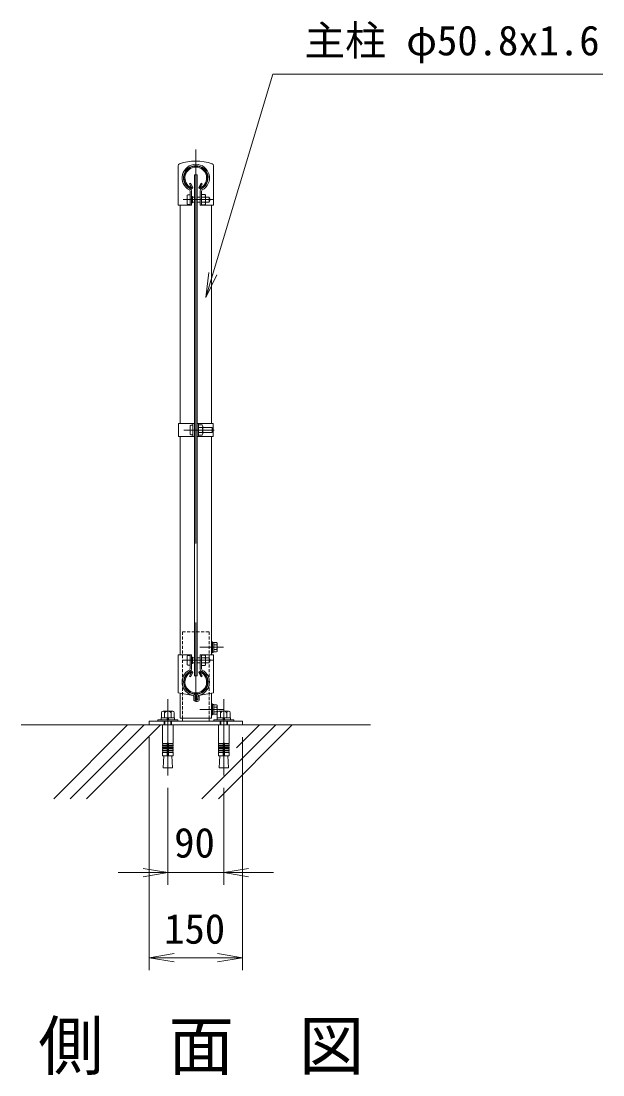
# Model space of a CAD drawing. Units: millimetres, scale not verified. Extents: x -4200 to 4200, y -2970 to 2970.
# Drawn here: x -325 to 612, y 96 to 1794 of the extents above; entities that cross this region are included whole.
import ezdxf
from ezdxf.enums import TextEntityAlignment as Align

# ---------------------------------------------------------------- set-up
doc = ezdxf.new("R2010")
doc.units = ezdxf.units.MM
doc.header["$LTSCALE"] = 20
doc.linetypes.add('USER1', pattern=[50.8, 31.75, -6.35, 6.35, -6.35])
doc.linetypes.add('USER2', pattern=[0.375, 0.25, -0.125])
for name, color, linetype, lineweight in [('0-0_D-BMK', 2, 'USER1', 13), ('0-1_D-STR1', 1, 'Continuous', 18), ('0-2_D-STR-DIM', 7, 'Continuous', 9), ('0-3_0', 3, 'Continuous', 18), ('0-5_D-STR3', 3, 'Continuous', 13), ('0-7_D-STR-TXT', 7, 'Continuous', 9), ('0-C_D-STR4', 7, 'Continuous', 9), ('0-D_D-DCR-HCH', 7, 'Continuous', 9)]:
    doc.layers.add(name, color=color, linetype=linetype, lineweight=lineweight)
doc.layers.add('0-4_D-TTL-TXT', color=7, linetype='Continuous')
doc.styles.add('ＭＳ ゴシック', font='')
doc.styles.get('ＭＳ ゴシック').set_extended_font_data('MS Gothic')

# ---------------------------------------------------------------- blocks, each defined once
blk = doc.blocks.new('_Open')
at = {"layer": '0-3_0', "color": 7, "lineweight": 9}
blk.add_line((-20, 3.33), (0, 0), dxfattribs=at)
blk.add_lwpolyline([(-20, -3.33), (0, 0), (-20, 0)], dxfattribs=at)

msp = doc.modelspace()

# ---------------------------------------------------------------- linework, layer by layer
at = {"layer": '0-0_D-BMK'}
for p, q in [((-43.35, 1587.29), (-43.35, 578.82)), ((-63.68, 1506.24), (-14.8, 1506.24)), ((-62.63, 1135.23), (-13.75, 1135.23)), ((1.02, 785.23), (-36.92, 785.23)), ((-63.68, 764.23), (-14.8, 764.23)), ((-88.35, 701.83), (-88.35, 578.82)), ((1.65, 701.83), (1.65, 578.82)), ((1.02, 685.19), (-36.92, 685.19))]:
    msp.add_line(p, q, dxfattribs=at)
at = {"layer": '0-1_D-STR1'}
for p, q in [((-53.53, 1531.97), (-52.14, 1532.78)), ((-50.02, 1525.9), (-53.53, 1531.97)), ((-48.64, 1526.7), (-52.14, 1532.78)), ((-38.07, 1526.7), (-34.56, 1532.78)), ((-36.68, 1525.9), (-33.17, 1531.97)), ((-33.17, 1531.97), (-34.56, 1532.78)), ((-68.75, 1497.23), (-68.75, 1145.73)), ((-17.95, 1497.23), (-17.95, 1145.73)), ((-68.75, 1124.73), (-68.75, 773.23)), ((-17.95, 1124.73), (-17.95, 773.23)), ((-50.02, 744.56), (-53.53, 738.48)), ((-53.53, 738.48), (-52.14, 737.68)), ((-48.64, 743.76), (-52.14, 737.68)), ((-38.07, 743.76), (-34.56, 737.68)), ((-36.68, 744.56), (-33.17, 738.48)), ((-33.17, 738.48), (-34.56, 737.68)), ((-68.75, 711.56), (-68.75, 671.23)), ((-17.95, 711.56), (-17.95, 671.23)), ((-68.75, 671.23), (-17.95, 671.23))]:
    msp.add_line(p, q, dxfattribs=at)
for centre, radius, start, end in [((-43.35, 1541.23), 19.05, 294.32478, 245.67522), ((-43.35, 1541.23), 17.45, 294.32478, 245.67522), ((-50.37, 1525.69), 2, 245.67522, 30), ((-50.37, 1525.69), 0.401, 245.67522, 30), ((-36.33, 1525.69), 2, 150, 294.32478), ((-36.33, 1525.69), 0.401, 150, 294.32478), ((-43.35, 729.23), 19.05, 114.32478, 65.67522), ((-43.35, 729.23), 17.45, 114.32478, 65.67522), ((-50.37, 744.76), 2, 330, 114.32478), ((-50.37, 744.76), 0.401, 330, 114.32478), ((-36.33, 744.76), 2, 65.67522, 210), ((-36.33, 744.76), 0.401, 65.67522, 210)]:
    msp.add_arc(centre, radius, start, end, dxfattribs=at)
at = {"layer": '0-2_D-STR-DIM'}
for p, q in [((-118.35, 640.23), (-118.35, 265.22)), ((31.65, 640.23), (31.65, 265.22)), ((-88.35, 558.82), (-88.35, 402.4)), ((1.65, 558.82), (1.65, 402.4)), ((-128.35, 422.4), (-168.35, 422.4)), ((-88.35, 422.4), (1.65, 422.4)), ((41.65, 422.4), (81.65, 422.4)), ((-78.35, 285.22), (-8.35, 285.22))]:
    msp.add_line(p, q, dxfattribs=at)
at = {"layer": '0-5_D-STR3'}
for p, q in [((-45.6, 1546.23), (-41.1, 1546.23)), ((-45.6, 1546.23), (-45.6, 739.23)), ((-41.1, 1546.23), (-41.1, 739.23)), ((-14.8, 1560.92), (-14.8, 1497.23)), ((-57.45, 1499.74), (-57.45, 1512.74)), ((-52.65, 1520.05), (-52.65, 1497.23)), ((-50.35, 1520.05), (-50.35, 1497.23)), ((-48.65, 1511.56), (-50.35, 1511.56)), ((-48.65, 1500.92), (-48.65, 1511.56)), ((-36.35, 1520.05), (-36.35, 1497.23)), ((-34.05, 1520.05), (-34.05, 1497.23)), ((-28.55, 1514.34), (-34.05, 1514.34)), ((-27.55, 1500.32), (-27.55, 1512.28)), ((-48.65, 1500.92), (-50.35, 1500.92)), ((-48.65, 1510.24), (-45.6, 1510.24)), ((-48.65, 1502.24), (-45.6, 1502.24)), ((-41.1, 1510.24), (-36.35, 1510.24)), ((-41.1, 1502.24), (-36.35, 1502.24)), ((-36.35, 1497.23), (-14.8, 1497.23)), ((-28.55, 1510.29), (-34.05, 1510.29)), ((-28.55, 1502.19), (-34.05, 1502.19)), ((-28.55, 1498.14), (-34.05, 1498.14)), ((-27.55, 1510.24), (-21.65, 1510.24)), ((-27.55, 1502.24), (-21.65, 1502.24)), ((-21.65, 1502.24), (-21.65, 1510.24)), ((-71.05, 1145.73), (-45.6, 1145.73)), ((-52.7, 1141.73), (-52.7, 1128.73)), ((-47.9, 1145.73), (-47.9, 1124.73)), ((-47.9, 1143.23), (-47.9, 1127.23)), ((-47.9, 1141.43), (-47.9, 1129.03)), ((-41.1, 1145.73), (-15.65, 1145.73)), ((-38.8, 1145.73), (-38.8, 1124.73)), ((-33.3, 1143.33), (-38.8, 1143.33)), ((-38.8, 1143.33), (-38.8, 1127.13)), ((-38.8, 1141.43), (-38.8, 1129.03)), ((-33.3, 1139.28), (-38.8, 1139.28)), ((-32.3, 1141.15), (-32.3, 1129.19)), ((-32.3, 1139.23), (-16.9, 1139.23)), ((-16.9, 1139.23), (-16.9, 1131.23)), ((-15.65, 1145.73), (-15.65, 1124.73)), ((-41.1, 1124.73), (-15.65, 1124.73)), ((-33.3, 1131.18), (-38.8, 1131.18)), ((-33.3, 1127.13), (-38.8, 1127.13)), ((-32.3, 1131.23), (-16.9, 1131.23)), ((-17.95, 794.23), (-16.35, 794.23)), ((-16.35, 794.23), (-16.35, 776.23)), ((-9.93, 792.73), (-14.35, 792.73)), ((-14.35, 792.73), (-14.35, 777.73)), ((-9.93, 788.98), (-14.35, 788.98)), ((-9.93, 781.47), (-14.35, 781.47)), ((-8.85, 790.86), (-8.85, 779.6)), ((-71.9, 773.23), (-71.9, 712.14)), ((-71.9, 773.23), (-50.35, 773.23)), ((-57.45, 770.73), (-57.45, 757.73)), ((-52.65, 773.23), (-52.65, 750.4)), ((-50.35, 773.23), (-50.35, 750.4)), ((-48.65, 769.54), (-50.35, 769.54)), ((-48.65, 769.54), (-48.65, 758.91)), ((-48.65, 768.23), (-45.6, 768.23)), ((-41.1, 768.23), (-36.35, 768.23)), ((-36.35, 773.23), (-36.35, 750.4)), ((-36.35, 773.23), (-14.8, 773.23)), ((-34.05, 773.23), (-34.05, 750.4)), ((-28.55, 772.33), (-34.05, 772.33)), ((-28.55, 768.28), (-34.05, 768.28)), ((-27.55, 770.14), (-27.55, 758.19)), ((-27.55, 768.23), (-21.65, 768.23)), ((-21.65, 768.23), (-21.65, 760.23)), ((-14.8, 773.23), (-14.8, 712.14)), ((-9.93, 777.73), (-14.35, 777.73)), ((-48.65, 758.91), (-50.35, 758.91)), ((-48.65, 760.23), (-45.6, 760.23)), ((-41.1, 760.23), (-36.35, 760.23)), ((-28.55, 760.18), (-34.05, 760.18)), ((-28.55, 756.13), (-34.05, 756.13)), ((-27.55, 760.23), (-21.65, 760.23)), ((-45.6, 739.23), (-41.1, 739.23)), ((-71.9, 712.14), (-47.46, 707.61)), ((-46.65, 706.63), (-46.65, 701.23)), ((-44.35, 706.63), (-44.35, 701.23)), ((-43.35, 700.23), (-41.05, 700.23)), ((-43.35, 697.93), (-41.05, 697.93)), ((-42.35, 706.63), (-42.35, 701.73)), ((-42.35, 701.73), (-40.05, 701.73)), ((-40.05, 706.63), (-40.05, 701.23)), ((-40.05, 706.63), (-37.75, 706.63)), ((-14.8, 712.14), (-39.24, 707.61)), ((-37.75, 706.63), (-37.75, 701.23)), ((-17.95, 694.19), (-16.35, 694.19)), ((-16.35, 694.19), (-16.35, 676.19)), ((-9.93, 692.69), (-14.35, 692.69)), ((-14.35, 692.69), (-14.35, 677.69)), ((-9.93, 688.95), (-14.35, 688.95)), ((-9.93, 681.43), (-14.35, 681.43)), ((-8.85, 690.82), (-8.85, 679.56)), ((-64.7, 671.23), (-64.7, 666.23)), ((-22, 671.23), (-22, 666.23)), ((-9.93, 677.69), (-14.35, 677.69)), ((-97, 660.23), (-79.7, 660.23)), ((-7, 660.23), (10.3, 660.23))]:
    msp.add_line(p, q, dxfattribs=at)
at = {"layer": '0-5_D-STR3', "linetype": 'USER2'}
for p, q in [((-64.7, 810.23), (-64.7, 671.23)), ((-64.7, 810.23), (-22, 810.23)), ((-22, 810.23), (-22, 671.23))]:
    msp.add_line(p, q, dxfattribs=at)
at = {"layer": '0-5_D-STR3', "lineweight": 18}
for p, q in [((-98.74, 679.83), (-98.74, 671.53)), ((-80.56, 682.33), (-96.15, 682.33)), ((-94.35, 682.33), (-82.35, 682.33)), ((-93.55, 671.53), (-93.55, 679.83)), ((-83.16, 671.53), (-83.16, 679.83)), ((-77.96, 671.53), (-77.96, 679.83)), ((-8.74, 679.83), (-8.74, 671.53)), ((9.44, 682.33), (-6.15, 682.33)), ((-4.35, 682.33), (7.65, 682.33)), ((-3.55, 671.53), (-3.55, 679.83)), ((6.84, 671.53), (6.84, 679.83)), ((12.04, 671.53), (12.04, 679.83)), ((-104.35, 668.53), (-104.35, 666.23)), ((-72.35, 668.53), (-104.35, 668.53)), ((-104.35, 666.23), (-72.35, 666.23)), ((-77.6, 671.53), (-99.1, 671.53)), ((-99.1, 671.53), (-99.1, 668.53)), ((-99.1, 668.53), (-77.6, 668.53)), ((-98.74, 671.53), (-77.96, 671.53)), ((-94.35, 666.23), (-94.35, 660.23)), ((-93.27, 660.23), (-93.27, 666.23)), ((-89.85, 671.53), (-89.05, 668.53)), ((-86.85, 668.53), (-87.66, 671.53)), ((-83.43, 660.23), (-83.43, 666.23)), ((-82.35, 660.23), (-82.35, 666.23)), ((-77.6, 668.53), (-77.6, 671.53)), ((-72.35, 666.23), (-72.35, 668.53)), ((17.65, 668.53), (-14.35, 668.53)), ((-14.35, 666.23), (-14.35, 668.53)), ((-14.35, 666.23), (17.65, 666.23)), ((12.4, 671.53), (-9.1, 671.53)), ((-9.1, 671.53), (-9.1, 668.53)), ((-9.1, 668.53), (12.4, 668.53)), ((-8.74, 671.53), (12.04, 671.53)), ((-4.35, 666.23), (-4.35, 660.23)), ((-3.27, 660.23), (-3.27, 666.23)), ((0.15, 671.53), (0.95, 668.53)), ((3.15, 668.53), (2.34, 671.53)), ((6.57, 660.23), (6.57, 666.23)), ((7.65, 660.23), (7.65, 666.23)), ((12.4, 668.53), (12.4, 671.53)), ((17.65, 666.23), (17.65, 668.53)), ((-97, 660.23), (-97, 630.19)), ((-79.7, 660.23), (-79.7, 630.19)), ((-7, 660.23), (-7, 630.19)), ((10.3, 660.23), (10.3, 630.19)), ((-89.35, 630.19), (-97, 630.19)), ((-97, 627.69), (-96.57, 630.15)), ((-89.35, 630.19), (-89.35, 610.23)), ((-87.35, 630.19), (-79.7, 630.19)), ((-87.35, 630.19), (-87.35, 610.23)), ((-79.7, 627.69), (-80.14, 630.15)), ((0.65, 630.19), (-7, 630.19)), ((-7, 627.69), (-6.57, 630.15)), ((0.65, 630.19), (0.65, 610.23)), ((2.65, 630.19), (10.3, 630.19)), ((2.65, 630.19), (2.65, 610.23)), ((10.3, 627.69), (9.86, 630.15)), ((-97, 627.69), (-89.35, 627.69)), ((-97, 627.69), (-97, 626.19)), ((-97, 626.19), (-89.35, 626.19)), ((-97, 623.69), (-96.57, 626.15)), ((-97, 623.69), (-89.35, 623.69)), ((-97, 623.69), (-97, 622.19)), ((-97, 622.19), (-89.35, 622.19)), ((-97, 619.69), (-96.57, 622.15)), ((-97, 619.69), (-89.35, 619.69)), ((-97, 619.69), (-97, 618.19)), ((-97, 615.73), (-96.57, 618.19)), ((-97, 618.19), (-89.35, 618.19)), ((-97, 615.73), (-89.35, 615.73)), ((-97, 615.73), (-97, 610.23)), ((-79.7, 627.69), (-87.35, 627.69)), ((-79.7, 626.19), (-87.35, 626.19)), ((-79.7, 623.69), (-87.35, 623.69)), ((-79.7, 622.19), (-87.35, 622.19)), ((-79.7, 619.69), (-87.35, 619.69)), ((-79.7, 618.19), (-87.35, 618.19)), ((-79.7, 615.73), (-87.35, 615.73)), ((-79.7, 623.69), (-80.14, 626.15)), ((-79.7, 619.69), (-80.14, 622.15)), ((-79.7, 615.73), (-80.14, 618.19)), ((-79.7, 627.69), (-79.7, 626.19)), ((-79.7, 623.69), (-79.7, 622.19)), ((-79.7, 619.69), (-79.7, 618.19)), ((-79.7, 615.73), (-79.7, 610.23)), ((-7, 627.69), (0.65, 627.69)), ((-7, 627.69), (-7, 626.19)), ((-7, 626.19), (0.65, 626.19)), ((-7, 623.69), (-6.57, 626.15)), ((-7, 623.69), (0.65, 623.69)), ((-7, 623.69), (-7, 622.19)), ((-7, 622.19), (0.65, 622.19)), ((-7, 619.69), (-6.57, 622.15)), ((-7, 619.69), (0.65, 619.69)), ((-7, 619.69), (-7, 618.19)), ((-7, 615.73), (-6.57, 618.19)), ((-7, 618.19), (0.65, 618.19)), ((-7, 615.73), (0.65, 615.73)), ((-7, 615.73), (-7, 610.23)), ((10.3, 627.69), (2.65, 627.69)), ((10.3, 626.19), (2.65, 626.19)), ((10.3, 623.69), (2.65, 623.69)), ((10.3, 622.19), (2.65, 622.19)), ((10.3, 619.69), (2.65, 619.69)), ((10.3, 618.19), (2.65, 618.19)), ((10.3, 615.73), (2.65, 615.73)), ((10.3, 623.69), (9.86, 626.15)), ((10.3, 619.69), (9.86, 622.15)), ((10.3, 615.73), (9.86, 618.19)), ((10.3, 627.69), (10.3, 626.19)), ((10.3, 623.69), (10.3, 622.19)), ((10.3, 619.69), (10.3, 618.19)), ((10.3, 615.73), (10.3, 610.23)), ((-97, 610.23), (-79.7, 610.23)), ((-94.85, 610.23), (-95.93, 591.13)), ((-81.86, 610.23), (-80.77, 591.13)), ((-7, 610.23), (10.3, 610.23)), ((-4.85, 610.23), (-5.93, 591.13)), ((8.14, 610.23), (9.23, 591.13)), ((-80.77, 591.13), (-95.93, 591.13)), ((9.23, 591.13), (-5.93, 591.13))]:
    msp.add_line(p, q, dxfattribs=at)
at = {"layer": '0-5_D-STR3'}
for points in [[(-71.9, 1560.92), (-71.9, 1497.23), (-50.35, 1497.23)], [(-71.05, 1145.73), (-71.05, 1124.73), (-45.6, 1124.73)], [(-17.95, 794.23), (-17.95, 776.23), (-16.35, 776.23)], [(-17.95, 694.19), (-17.95, 676.19), (-16.35, 676.19)]]:
    msp.add_lwpolyline(points, dxfattribs=at)
for points in [[(-14.35, 792.93), (-16.35, 792.93), (-16.35, 777.53), (-14.35, 777.53)], [(-14.35, 692.89), (-16.35, 692.89), (-16.35, 677.49), (-14.35, 677.49)], [(-118.35, 660.23), (31.65, 660.23), (31.65, 666.23), (-118.35, 666.23)]]:
    msp.add_lwpolyline(points, close=True, dxfattribs=at)
for centre, radius, start, end in [((-68.6, 1560.92), 3.3, 109.21688, 180), ((-43.36, 1488.49), 80, 70.77586, 109.21688), ((-43.35, 1541.23), 22, 298.0884, 241.9116), ((-18.1, 1560.92), 3.3, 0, 70.77586), ((-43.35, 1541.23), 19.7, 298.0884, 241.9116), ((-54.65, 1520.05), 2, 0, 61.9116), ((-54.65, 1520.05), 4.3, 0, 61.9116), ((-32.05, 1520.05), 4.3, 118.0884, 180), ((-32.05, 1520.05), 2, 118.0884, 180), ((-30.1, 1512.31), 2.55, 307.42505, 52.57495), ((-36.25, 1506.24), 8.7, 332.26063, 27.73937), ((-30.09, 1500.16), 2.54, 307.21089, 52.78911), ((-29.15, 1506.24), 8.5, 331.92751, 28.07249), ((-34.84, 1141.31), 2.54, 307.21089, 52.78911), ((-41, 1135.23), 8.7, 332.26063, 27.73937), ((-24.4, 1135.23), 8.5, 331.92751, 28.07249), ((-34.85, 1129.16), 2.55, 307.42505, 52.57495), ((-11.01, 790.86), 2.16, 300, 60), ((-15.93, 785.23), 7.08, 327.93138, 32.06862), ((-11.01, 779.6), 2.16, 300, 60), ((-30.09, 770.3), 2.54, 307.21089, 52.78911), ((-36.25, 764.23), 8.7, 332.26063, 27.73937), ((-29.15, 764.23), 8.5, 331.92751, 28.07249), ((-43.35, 729.23), 22, 118.0884, 259.22478), ((-54.65, 750.4), 2, 298.0884, 0), ((-54.65, 750.4), 4.3, 298.0884, 0), ((-43.35, 729.23), 22, 280.77522, 61.9116), ((-32.05, 750.4), 4.3, 180, 241.9116), ((-32.05, 750.4), 2, 180, 241.9116), ((-30.1, 758.15), 2.55, 307.42505, 52.57495), ((-43.35, 729.23), 19.7, 118.0884, 259.22478), ((-43.35, 729.23), 19.7, 280.77522, 61.9116), ((-47.65, 706.63), 1, 0, 79.22478), ((-47.65, 706.63), 3.3, 0, 79.22478), ((-43.35, 701.23), 3.3, 180, 270), ((-43.35, 701.23), 1, 180, 270), ((-39.05, 706.63), 3.3, 100.77522, 180), ((-41.05, 701.23), 3.3, 270, 0), ((-41.05, 701.23), 1, 270, 0), ((-39.05, 706.63), 1, 100.77522, 180), ((-11.01, 690.82), 2.16, 300, 60), ((-15.93, 685.19), 7.08, 327.93138, 32.06862), ((-11.01, 679.56), 2.16, 300, 60)]:
    msp.add_arc(centre, radius, start, end, dxfattribs=at)
at = {"layer": '0-5_D-STR3', "lineweight": 18}
for centre, radius, start, end in [((-96.15, 679.73), 2.6, 2.20423, 177.79577), ((-88.35, 675.68), 6.65, 38.61324, 141.38676), ((-80.56, 679.73), 2.6, 2.20423, 177.79577), ((-6.15, 679.73), 2.6, 2.20423, 177.79577), ((1.65, 675.68), 6.65, 38.61324, 141.38676), ((9.44, 679.73), 2.6, 2.20423, 177.79577), ((-88.35, 630.19), 1, 0, 180), ((1.65, 630.19), 1, 0, 180)]:
    msp.add_arc(centre, radius, start, end, dxfattribs=at)
at = {"layer": '0-5_D-STR3'}
for centre, start_param, end_param in [((-52.65, 1512.74), 1.5707963, 3.1415927), ((-52.65, 1499.74), 3.1415927, 4.712389), ((-47.9, 1141.73), 1.5707963, 3.1415927), ((-47.9, 1128.73), 3.1415927, 4.712389), ((-52.65, 770.73), 1.5707963, 3.1415927), ((-52.65, 757.73), 3.1415927, 4.712389)]:
    msp.add_ellipse(centre, major_axis=(4.8, 0), ratio=0.3125, start_param=start_param, end_param=end_param, dxfattribs=at)
at = {"layer": '0-7_D-STR-TXT'}
msp.add_lwpolyline([(612.26, 1708.23), (80.6, 1708.23), (-26.68, 1350.61)], dxfattribs=at)
at = {"layer": '0-C_D-STR4'}
for p, q in [((-324.73, 660.23), (238.03, 660.23)), ((-68.75, 660.23), (-168.35, 660.23))]:
    msp.add_line(p, q, dxfattribs=at)
at = {"layer": '0-D_D-DCR-HCH'}
for p, q in [((-272.17, 541.17), (-153.11, 660.23)), ((-245.66, 541.17), (-126.59, 660.23)), ((-219.14, 541.17), (-100.08, 660.23)), ((-33.52, 541.17), (85.54, 660.23)), ((-7.01, 541.17), (112.05, 660.23)), ((21.94, 623.14), (59.02, 660.23))]:
    msp.add_line(p, q, dxfattribs=at)

# ---------------------------------------------------------------- block references
at = {"layer": '0-2_D-STR-DIM', "xscale": 2, "yscale": 2}
for p in [(-88.35, 422.4), (31.65, 285.22)]:
    msp.add_blockref('_Open', p, dxfattribs=at)
at = {"layer": '0-2_D-STR-DIM', "xscale": 2, "yscale": 2, "rotation": 180}
for p in [(1.65, 422.4), (-118.35, 285.22)]:
    msp.add_blockref('_Open', p, dxfattribs=at)
at = {"layer": '0-7_D-STR-TXT', "xscale": 2, "yscale": 2, "rotation": 253.30154}
msp.add_blockref('_Open', (-27.26, 1348.7), dxfattribs=at)

# ---------------------------------------------------------------- texts
at = {"layer": '0-2_D-STR-DIM', "style": 'ＭＳ ゴシック'}
for s, p in [('90', (-78.1, 432.06)), ('150', (-94.28, 293.36))]:
    msp.add_text(s, height=48.09, dxfattribs=at).set_placement(p, align=Align.BOTTOM_LEFT)
at = {"layer": '0-4_D-TTL-TXT', "style": 'ＭＳ ゴシック'}
msp.add_text('側\u3000面\u3000図', height=76.98, dxfattribs=at).set_placement((-297.05, 81.84), align=Align.BOTTOM_LEFT)
at = {"layer": '0-7_D-STR-TXT', "style": 'ＭＳ ゴシック'}
msp.add_text('主柱 φ50.8x1.6', height=48.09, dxfattribs=at).set_placement((131.52, 1724.24), align=Align.BOTTOM_LEFT)

doc.saveas('drawing.dxf')
